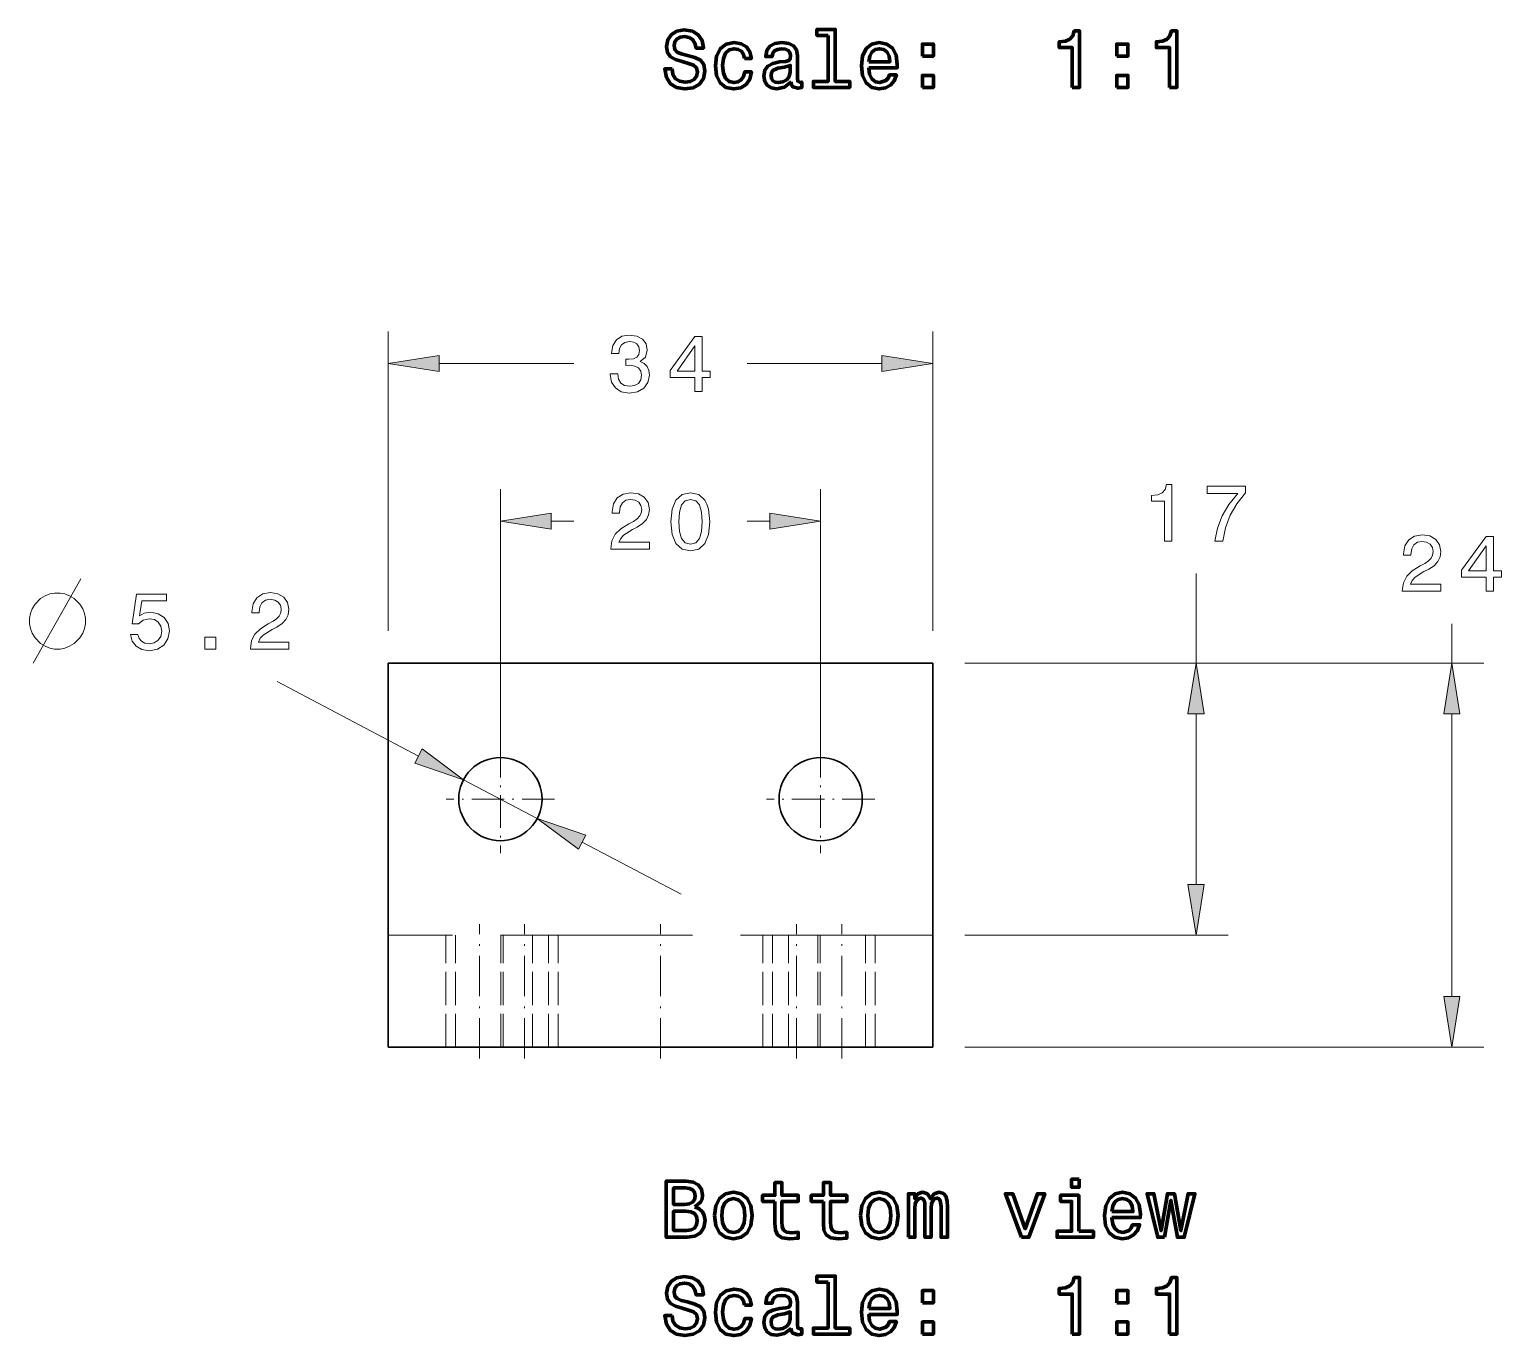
# Model space of a CAD drawing. Extents: x 25 to 272, y 17 to 199.
# Drawn here: x 35.8 to 127.8, y 16.5 to 98.1 of the extents above; entities that cross this region are included whole.
import ezdxf

# ---------------------------------------------------------------- set-up
doc = ezdxf.new("R2010")
doc.units = 0
doc.linetypes.add('DASHDOT', pattern=[18.5, 12, -3, 0.5, -3])
doc.linetypes.add('DASHED', pattern=[15, 12, -3])

msp = doc.modelspace()

# ---------------------------------------------------------------- linework, layer by layer
at = {"color": 7, "lineweight": 13, "ltscale": 0.467696}
for p, q in [((58.258575, 60.50597), (58.258575, 79.213806)), ((92.258575, 60.50597), (92.258575, 79.213806))]:
    msp.add_line(p, q, dxfattribs=at)
at = {"color": 7, "lineweight": 13, "ltscale": 0.210174}
for p, q in [((61.433598, 77.213806), (69.840553, 77.213806)), ((80.676598, 77.213806), (89.083549, 77.213806))]:
    msp.add_line(p, q, dxfattribs=at)
at = {"color": 7, "lineweight": 13, "ltscale": 0.433998}
for p, q in [((65.258575, 52.00597), (65.258575, 69.365875)), ((85.258575, 52.00597), (85.258575, 69.365875))]:
    msp.add_line(p, q, dxfattribs=at)
at = {"color": 7, "lineweight": 13, "ltscale": 0.035174}
for p, q in [((68.433601, 67.365875), (69.840553, 67.365875)), ((80.676598, 67.365875), (82.083549, 67.365875))]:
    msp.add_line(p, q, dxfattribs=at)
at = {"color": 7, "lineweight": 13, "ltscale": 0.139556}
msp.add_line((108.699112, 58.50597), (108.699112, 64.088211), dxfattribs=at)
at = {"color": 7, "lineweight": 13, "ltscale": 0.061339}
msp.add_line((124.681396, 58.50597), (124.681396, 60.959518), dxfattribs=at)
at = {"color": 7, "lineweight": 35}
for p, q in [((58.258575, 58.50597), (92.258575, 58.50597)), ((58.258575, 34.50597), (58.258575, 58.50597)), ((92.258575, 34.50597), (92.258575, 58.50597)), ((58.258575, 34.50597), (92.258575, 34.50597))]:
    msp.add_line(p, q, dxfattribs=at)
at = {"color": 7, "lineweight": 13, "ltscale": 0.411013}
for p, q in [((94.258575, 58.50597), (110.699112, 58.50597)), ((94.258575, 41.50597), (110.699112, 41.50597))]:
    msp.add_line(p, q, dxfattribs=at)
at = {"color": 7, "lineweight": 13}
for p, q in [((94.258575, 58.50597), (126.681396, 58.50597)), ((94.258575, 34.50597), (126.681396, 34.50597))]:
    msp.add_line(p, q, dxfattribs=at)
at = {"color": 7, "lineweight": 13, "ltscale": 0.249677}
msp.add_line((51.309761, 57.345867), (60.147911, 52.695213), dxfattribs=at)
at = {"color": 7, "lineweight": 13, "ltscale": 0.266249}
msp.add_line((108.699112, 44.680992), (108.699112, 55.330948), dxfattribs=at)
at = {"color": 7, "lineweight": 13, "ltscale": 0.441249}
msp.add_line((124.681396, 37.680992), (124.681396, 55.330948), dxfattribs=at)
at = {"color": 7, "linetype": 'DASHDOT', "lineweight": 13, "ltscale": 0.169}
for p, q in [((65.258575, 53.385971), (65.258575, 46.625969)), ((85.258575, 53.385971), (85.258575, 46.625969)), ((68.638573, 50.00597), (61.878574, 50.00597)), ((88.638573, 50.00597), (81.878578, 50.00597))]:
    msp.add_line(p, q, dxfattribs=at)
at = {"color": 7, "lineweight": 13, "ltscale": 0.13}
msp.add_line((62.95768, 51.216705), (67.559471, 48.795235), dxfattribs=at)
at = {"color": 7, "lineweight": 13, "ltscale": 0.174624}
msp.add_line((70.36924, 47.316727), (76.550659, 44.064049), dxfattribs=at)
at = {"color": 7, "linetype": 'DASHED', "lineweight": 13}
msp.add_line((92.258575, 41.50597), (58.258575, 41.50597), dxfattribs=at)
at = {"color": 7, "linetype": 'DASHED', "lineweight": 13, "ltscale": 0.175}
for p, q in [((61.844868, 34.50597), (61.844868, 41.50597)), ((61.844868, 34.50597), (61.844868, 41.50597)), ((62.459942, 34.50597), (62.459942, 41.50597)), ((62.459942, 34.50597), (62.459942, 41.50597)), ((65.288368, 34.50597), (65.288368, 41.50597)), ((65.288368, 34.50597), (65.288368, 41.50597)), ((65.429794, 34.50597), (65.429794, 41.50597)), ((65.429794, 34.50597), (65.429794, 41.50597)), ((67.258575, 34.50597), (67.258575, 41.50597)), ((68.258217, 34.50597), (68.258217, 41.50597)), ((68.258217, 34.50597), (68.258217, 41.50597)), ((68.873291, 34.50597), (68.873291, 41.50597)), ((68.873291, 34.50597), (68.873291, 41.50597)), ((81.64386, 34.50597), (81.64386, 41.50597)), ((81.64386, 34.50597), (81.64386, 41.50597)), ((82.258934, 34.50597), (82.258934, 41.50597)), ((82.258934, 34.50597), (82.258934, 41.50597)), ((83.258575, 34.50597), (83.258575, 41.50597)), ((85.087357, 34.50597), (85.087357, 41.50597)), ((85.087357, 34.50597), (85.087357, 41.50597)), ((85.228783, 34.50597), (85.228783, 41.50597)), ((85.228783, 34.50597), (85.228783, 41.50597)), ((88.057205, 34.50597), (88.057205, 41.50597)), ((88.057205, 34.50597), (88.057205, 41.50597)), ((88.672287, 34.50597), (88.672287, 41.50597)), ((88.672287, 34.50597), (88.672287, 41.50597))]:
    msp.add_line(p, q, dxfattribs=at)
at = {"color": 7, "linetype": 'DASHDOT', "lineweight": 13, "ltscale": 0.21}
for p, q in [((63.944866, 33.805969), (63.944866, 42.205971)), ((66.773293, 33.805969), (66.773293, 42.205971)), ((75.258575, 33.805969), (75.258575, 42.205971)), ((83.743858, 33.805969), (83.743858, 42.205971)), ((86.572281, 33.805969), (86.572281, 42.205971))]:
    msp.add_line(p, q, dxfattribs=at)
at = {"color": 7, "lineweight": 100}
for points in [[(75.979759, 95.605446), (75.520821, 95.605446), (75.621689, 95.070862), (75.873848, 94.67749), (76.262177, 94.44046), (76.786674, 94.354729), (77.306129, 94.435417), (77.694458, 94.657318), (77.941574, 95.005302), (78.032349, 95.464233), (77.956703, 95.877777), (77.744888, 96.145073), (77.401947, 96.321587), (76.943016, 96.452705), (76.549644, 96.548531), (76.292435, 96.659477), (76.146187, 96.820862), (76.100792, 97.073029), (76.146187, 97.299973), (76.277306, 97.471443), (76.479034, 97.587433), (76.756416, 97.627777), (77.038834, 97.577347), (77.260735, 97.441177), (77.40699, 97.214233), (77.477592, 96.906601), (77.936531, 96.906601), (77.936531, 96.916687), (77.855835, 97.390747), (77.618805, 97.743774), (77.245605, 97.965675), (76.741287, 98.041321), (76.287392, 97.965675), (75.934364, 97.75386), (75.70742, 97.426048), (75.626732, 97.002419), (75.692291, 96.624176), (75.883934, 96.366974), (76.186531, 96.195503), (76.600075, 96.064377), (77.008575, 95.948387), (77.316216, 95.837433), (77.502815, 95.676048), (77.568375, 95.413803), (77.507858, 95.146515), (77.351517, 94.944786), (77.114487, 94.818703), (76.806847, 94.778358), (76.463905, 94.833832), (76.20166, 94.995216), (76.035233, 95.257462)], [(85.723274, 97.698387), (85.723274, 94.823746), (84.810448, 94.823746), (84.810448, 94.450546), (87.07486, 94.450546), (87.07486, 94.823746), (86.167076, 94.823746), (86.167076, 98.071587), (85.027306, 98.071587), (85.027306, 97.698387)], [(100.973991, 94.450546), (101.43293, 94.450546), (101.43293, 97.975761), (101.089989, 97.975761), (100.999207, 97.668129), (100.817657, 97.461349), (100.540276, 97.340317), (100.15699, 97.299973), (100.15699, 96.941902), (100.973991, 96.941902)], [(107.046036, 94.450546), (107.504974, 94.450546), (107.504974, 97.975761), (107.162033, 97.975761), (107.071259, 97.668129), (106.889694, 97.461349), (106.61232, 97.340317), (106.229034, 97.299973), (106.229034, 96.941902), (107.046036, 96.941902)], [(80.493446, 96.261063), (80.932205, 96.261063), (80.841431, 96.66452), (80.624573, 96.982246), (80.286674, 97.178932), (79.847916, 97.254578), (79.363762, 97.153717), (78.995605, 96.871292), (78.763618, 96.412361), (78.68293, 95.797089), (78.758575, 95.186859), (78.985519, 94.732964), (79.34359, 94.450546), (79.832787, 94.354729), (80.266502, 94.430374), (80.604401, 94.642189), (80.836388, 94.975044), (80.937248, 95.418846), (80.513618, 95.418846), (80.437973, 95.136429), (80.296761, 94.924606), (80.095032, 94.793488), (79.847916, 94.753143), (79.540276, 94.818703), (79.318375, 95.020432), (79.182205, 95.348244), (79.136818, 95.812218), (79.182205, 96.266106), (79.323418, 96.593918), (79.550362, 96.795647), (79.847916, 96.866249), (80.110161, 96.820862), (80.306847, 96.704872), (80.437973, 96.513229)], [(83.413475, 94.803574), (83.413475, 94.788445), (83.43869, 94.616974), (83.514343, 94.495934), (83.832062, 94.400116), (84.079178, 94.44046), (84.079178, 94.783401), (83.973274, 94.768272), (83.832062, 94.833832), (83.806847, 95.035561), (83.806847, 96.437576), (83.74633, 96.795647), (83.569817, 97.047806), (83.262177, 97.199104), (82.828461, 97.254578), (82.404831, 97.194061), (82.092148, 97.022591), (81.895462, 96.755302), (81.829903, 96.402275), (81.829903, 96.372017), (82.228317, 96.372017), (82.263618, 96.583832), (82.374573, 96.73513), (82.556129, 96.825905), (82.813332, 96.861206), (83.060448, 96.835991), (83.236961, 96.760345), (83.342873, 96.629219), (83.378174, 96.447662), (83.358002, 96.235847), (83.277306, 96.129944), (83.075577, 96.079506), (82.697334, 96.039162), (82.263618, 95.948387), (81.955978, 95.787003), (81.774429, 95.534843), (81.718948, 95.161644), (81.769379, 94.828789), (81.92572, 94.581673), (82.177887, 94.425331), (82.525864, 94.369858), (82.994888, 94.475761)], [(88.26506, 95.676048), (90.040276, 95.676048), (90.045319, 95.88282), (89.96463, 96.462791), (89.742722, 96.896515), (89.389702, 97.15876), (88.920677, 97.254578), (88.461746, 97.153717), (88.108719, 96.871292), (87.881775, 96.412361), (87.801086, 95.807175), (87.876732, 95.186859), (88.103676, 94.732964), (88.45166, 94.450546), (88.905548, 94.354729), (89.29892, 94.420288), (89.621689, 94.591759), (89.858719, 94.86409), (89.994888, 95.227203), (89.556129, 95.227203), (89.465347, 95.025475), (89.334221, 94.874176), (88.961029, 94.753143), (88.673561, 94.808617), (88.456703, 94.98513), (88.315491, 95.272591), (88.26506, 95.660919)], [(88.26506, 96.049248), (88.320534, 96.397232), (88.456703, 96.654434), (88.663475, 96.810776), (88.935806, 96.866249), (89.203102, 96.810776), (89.409874, 96.654434), (89.53595, 96.397232), (89.581345, 96.049248)], [(91.608719, 96.407318), (92.304688, 96.407318), (92.304688, 97.15876), (91.608719, 97.15876)], [(103.752808, 96.407318), (104.448776, 96.407318), (104.448776, 97.15876), (103.752808, 97.15876)], [(83.363045, 95.398674), (83.302521, 95.136429), (83.141144, 94.934692), (82.899063, 94.803574), (82.601517, 94.758186), (82.409874, 94.783401), (82.273705, 94.86409), (82.187973, 95.005302), (82.16275, 95.201988), (82.18293, 95.378502), (82.263618, 95.504578), (82.586388, 95.64579), (82.994888, 95.706306), (83.363045, 95.827347)], [(91.608719, 94.450546), (92.304688, 94.450546), (92.304688, 95.201988), (91.608719, 95.201988)], [(103.752808, 94.450546), (104.448776, 94.450546), (104.448776, 95.201988), (103.752808, 95.201988)], [(77.40699, 24.540552), (77.760017, 24.833059), (77.850792, 25.029745), (77.881058, 25.27182), (77.815491, 25.650063), (77.618805, 25.922396), (77.301086, 26.088823), (76.857277, 26.149342), (75.611603, 26.149342), (75.611603, 22.649342), (76.927887, 22.649342), (77.396904, 22.719946), (77.744888, 22.92672), (77.961746, 23.254528), (78.037392, 23.698334), (77.992004, 23.995884), (77.870964, 24.243002), (77.674278, 24.424557)], [(82.399788, 24.888535), (82.399788, 23.531906), (82.430046, 23.093145), (82.571259, 22.790552), (82.853676, 22.614038), (83.332779, 22.55352), (83.857277, 22.578737), (83.857277, 22.962021), (83.473991, 22.931763), (83.126007, 22.972109), (82.939407, 23.098188), (82.858719, 23.310005), (82.84359, 23.607555), (82.84359, 24.888535), (83.857277, 24.888535), (83.857277, 25.266777), (82.84359, 25.266777), (82.84359, 26.058563), (82.399788, 26.058563), (82.399788, 25.266777), (81.633217, 25.266777), (81.633217, 24.888535)], [(85.435806, 24.888535), (85.435806, 23.531906), (85.466064, 23.093145), (85.607277, 22.790552), (85.889702, 22.614038), (86.368805, 22.55352), (86.893303, 22.578737), (86.893303, 22.962021), (86.510017, 22.931763), (86.162033, 22.972109), (85.975433, 23.098188), (85.894745, 23.310005), (85.879616, 23.607555), (85.879616, 24.888535), (86.893303, 24.888535), (86.893303, 25.266777), (85.879616, 25.266777), (85.879616, 26.058563), (85.435806, 26.058563), (85.435806, 25.266777), (84.669235, 25.266777), (84.669235, 24.888535)], [(101.392578, 26.270378), (100.923561, 26.270378), (100.923561, 25.766056), (101.392578, 25.766056)], [(76.761459, 24.696892), (76.075577, 24.696892), (76.075577, 25.730753), (76.801804, 25.730753), (77.074135, 25.700495), (77.265778, 25.609716), (77.381775, 25.453377), (77.422119, 25.221388), (77.376732, 24.989399), (77.255692, 24.828016), (77.04892, 24.727152)], [(78.637535, 24.000927), (78.718231, 23.385653), (78.950218, 22.931763), (79.318375, 22.649342), (79.812607, 22.55352), (80.301804, 22.649342), (80.66996, 22.92672), (80.901947, 23.38061), (80.987686, 24.000927), (80.901947, 24.616199), (80.66996, 25.075134), (80.301804, 25.352512), (79.812607, 25.453377), (79.318375, 25.352512), (78.950218, 25.070091), (78.718231, 24.616199)], [(79.091431, 24.00597), (79.136818, 24.45986), (79.27803, 24.78767), (79.504974, 24.989399), (79.812607, 25.060005), (80.115204, 24.989399), (80.342148, 24.792713), (80.48336, 24.45986), (80.533791, 24.00597), (80.48336, 23.547035), (80.342148, 23.214184), (80.115204, 23.012453), (79.812607, 22.946892), (79.504974, 23.012453), (79.27803, 23.214184), (79.136818, 23.547035)], [(87.745605, 24.000927), (87.826302, 23.385653), (88.058289, 22.931763), (88.426445, 22.649342), (88.920677, 22.55352), (89.409874, 22.649342), (89.77803, 22.92672), (90.010017, 23.38061), (90.095749, 24.000927), (90.010017, 24.616199), (89.77803, 25.075134), (89.409874, 25.352512), (88.920677, 25.453377), (88.426445, 25.352512), (88.058289, 25.070091), (87.826302, 24.616199)], [(88.199501, 24.00597), (88.244888, 24.45986), (88.386093, 24.78767), (88.613045, 24.989399), (88.920677, 25.060005), (89.223274, 24.989399), (89.450218, 24.792713), (89.591431, 24.45986), (89.641861, 24.00597), (89.591431, 23.547035), (89.450218, 23.214184), (89.223274, 23.012453), (88.920677, 22.946892), (88.613045, 23.012453), (88.386093, 23.214184), (88.244888, 23.547035)], [(90.736244, 22.649342), (91.144745, 22.649342), (91.144745, 24.45986), (91.16996, 24.732195), (91.245605, 24.928881), (91.361603, 25.044874), (91.512901, 25.090263), (91.633934, 25.049917), (91.71463, 24.949053), (91.754974, 24.777584), (91.770103, 24.550638), (91.770103, 22.649342), (92.153389, 22.649342), (92.153389, 24.45986), (92.178604, 24.727152), (92.254257, 24.923838), (92.37529, 25.044874), (92.526588, 25.090263), (92.647629, 25.049917), (92.728317, 24.949053), (92.778748, 24.550638), (92.778748, 22.649342), (93.187248, 22.649342), (93.187248, 24.520378), (93.162033, 24.908707), (93.081345, 25.206259), (92.91996, 25.387814), (92.657715, 25.453377), (92.350075, 25.352512), (92.113045, 25.060005), (91.926445, 25.347469), (91.613762, 25.453377), (91.326302, 25.352512), (91.129616, 25.070091), (91.129616, 25.357555), (90.736244, 25.357555)], [(97.796761, 22.649342), (98.265778, 22.649342), (99.254257, 25.357555), (98.795319, 25.357555), (98.033791, 23.173838), (97.257133, 25.357555), (96.793159, 25.357555)], [(101.377457, 23.022541), (101.377457, 25.266777), (100.237686, 25.266777), (100.237686, 24.888535), (100.933647, 24.888535), (100.933647, 23.022541), (100.025864, 23.022541), (100.025864, 22.649342), (102.295319, 22.649342), (102.295319, 23.022541)], [(103.445175, 23.874846), (105.22039, 23.874846), (105.225433, 24.081617), (105.144745, 24.661589), (104.922836, 25.095306), (104.569817, 25.357555), (104.100792, 25.453377), (103.641861, 25.352512), (103.288834, 25.070091), (103.06189, 24.611156), (102.981201, 24.00597), (103.056847, 23.385653), (103.283791, 22.931763), (103.631775, 22.649342), (104.085663, 22.55352), (104.479034, 22.619081), (104.801804, 22.790552), (105.038834, 23.062887), (105.175003, 23.425999), (104.736237, 23.425999), (104.645462, 23.22427), (104.514343, 23.072973), (104.141144, 22.951935), (103.853676, 23.00741), (103.636818, 23.183924), (103.495605, 23.471388), (103.445175, 23.859716)], [(103.445175, 24.248045), (103.500648, 24.596027), (103.636818, 24.853231), (103.84359, 25.009571), (104.115921, 25.065048), (104.383217, 25.009571), (104.589989, 24.853231), (104.716064, 24.596027), (104.761459, 24.248045)], [(106.73336, 22.649342), (107.136818, 24.949053), (107.540276, 22.649342), (107.963905, 22.649342), (108.629608, 25.357555), (108.200943, 25.357555), (107.75209, 23.057842), (107.353676, 25.357555), (106.914917, 25.357555), (106.516495, 23.057842), (106.06765, 25.357555), (105.64402, 25.357555), (106.309723, 22.649342)], [(76.872406, 23.06793), (76.075577, 23.06793), (76.075577, 24.27326), (76.827019, 24.27326), (77.144745, 24.237959), (77.371689, 24.13205), (77.507858, 23.950495), (77.553246, 23.688246), (77.507858, 23.41087), (77.381775, 23.219227), (77.16996, 23.103231)], [(75.979759, 17.757412), (75.520821, 17.757412), (75.621689, 17.22283), (75.873848, 16.829458), (76.262177, 16.592426), (76.786674, 16.506691), (77.306129, 16.587383), (77.694458, 16.809284), (77.941574, 17.157267), (78.032349, 17.616201), (77.956703, 18.029745), (77.744888, 18.297037), (77.401947, 18.473549), (76.943016, 18.604673), (76.549644, 18.700495), (76.292435, 18.811447), (76.146187, 18.97283), (76.100792, 19.224991), (76.146187, 19.451937), (76.277306, 19.623405), (76.479034, 19.739399), (76.756416, 19.779745), (77.038834, 19.729313), (77.260735, 19.593147), (77.40699, 19.366201), (77.477592, 19.058563), (77.936531, 19.058563), (77.936531, 19.068651), (77.855835, 19.542713), (77.618805, 19.895741), (77.245605, 20.117641), (76.741287, 20.193291), (76.287392, 20.117641), (75.934364, 19.905827), (75.70742, 19.578016), (75.626732, 19.154385), (75.692291, 18.776144), (75.883934, 18.518938), (76.186531, 18.347469), (76.600075, 18.216345), (77.008575, 18.100351), (77.316216, 17.989401), (77.502815, 17.828016), (77.568375, 17.565769), (77.507858, 17.298477), (77.351517, 17.096748), (77.114487, 16.970669), (76.806847, 16.930323), (76.463905, 16.985798), (76.20166, 17.147181), (76.035233, 17.40943)], [(80.493446, 18.413031), (80.932205, 18.413031), (80.841431, 18.81649), (80.624573, 19.134212), (80.286674, 19.330898), (79.847916, 19.406548), (79.363762, 19.305683), (78.995605, 19.023262), (78.763618, 18.564327), (78.68293, 17.949055), (78.758575, 17.338823), (78.985519, 16.884933), (79.34359, 16.602512), (79.832787, 16.506691), (80.266502, 16.58234), (80.604401, 16.794155), (80.836388, 17.127008), (80.937248, 17.570812), (80.513618, 17.570812), (80.437973, 17.288391), (80.296761, 17.076576), (80.095032, 16.945452), (79.847916, 16.905106), (79.540276, 16.970669), (79.318375, 17.172398), (79.182205, 17.500206), (79.136818, 17.964184), (79.182205, 18.418074), (79.323418, 18.745884), (79.550362, 18.947613), (79.847916, 19.018219), (80.110161, 18.97283), (80.306847, 18.856834), (80.437973, 18.665192)], [(83.413475, 16.955538), (83.413475, 16.940409), (83.43869, 16.768938), (83.514343, 16.647902), (83.832062, 16.55208), (84.079178, 16.592426), (84.079178, 16.935366), (83.973274, 16.920237), (83.832062, 16.985798), (83.806847, 17.187527), (83.806847, 18.589544), (83.74633, 18.947613), (83.569817, 19.199774), (83.262177, 19.35107), (82.828461, 19.406548), (82.404831, 19.346027), (82.092148, 19.174559), (81.895462, 18.907267), (81.829903, 18.554241), (81.829903, 18.523983), (82.228317, 18.523983), (82.263618, 18.735798), (82.374573, 18.887094), (82.556129, 18.977873), (82.813332, 19.013176), (83.060448, 18.987959), (83.236961, 18.912312), (83.342873, 18.781187), (83.378174, 18.59963), (83.358002, 18.387815), (83.277306, 18.281908), (83.075577, 18.231476), (82.697334, 18.19113), (82.263618, 18.100351), (81.955978, 17.938969), (81.774429, 17.686806), (81.718948, 17.313608), (81.769379, 16.980755), (81.92572, 16.733637), (82.177887, 16.577295), (82.525864, 16.52182), (82.994888, 16.627729)], [(85.723274, 19.850351), (85.723274, 16.975712), (84.810448, 16.975712), (84.810448, 16.602512), (87.07486, 16.602512), (87.07486, 16.975712), (86.167076, 16.975712), (86.167076, 20.223549), (85.027306, 20.223549), (85.027306, 19.850351)], [(88.26506, 17.828016), (90.040276, 17.828016), (90.045319, 18.034788), (89.96463, 18.614759), (89.742722, 19.048477), (89.389702, 19.310726), (88.920677, 19.406548), (88.461746, 19.305683), (88.108719, 19.023262), (87.881775, 18.564327), (87.801086, 17.959141), (87.876732, 17.338823), (88.103676, 16.884933), (88.45166, 16.602512), (88.905548, 16.506691), (89.29892, 16.572252), (89.621689, 16.743723), (89.858719, 17.016058), (89.994888, 17.379169), (89.556129, 17.379169), (89.465347, 17.177441), (89.334221, 17.026144), (88.961029, 16.905106), (88.673561, 16.960581), (88.456703, 17.137094), (88.315491, 17.424559), (88.26506, 17.812887)], [(91.608719, 18.559284), (92.304688, 18.559284), (92.304688, 19.310726), (91.608719, 19.310726)], [(100.973991, 16.602512), (101.43293, 16.602512), (101.43293, 20.127728), (101.089989, 20.127728), (100.999207, 19.820091), (100.817657, 19.613319), (100.540276, 19.492283), (100.15699, 19.451937), (100.15699, 19.093866), (100.973991, 19.093866)], [(103.752808, 18.559284), (104.448776, 18.559284), (104.448776, 19.310726), (103.752808, 19.310726)], [(107.046036, 16.602512), (107.504974, 16.602512), (107.504974, 20.127728), (107.162033, 20.127728), (107.071259, 19.820091), (106.889694, 19.613319), (106.61232, 19.492283), (106.229034, 19.451937), (106.229034, 19.093866), (107.046036, 19.093866)], [(88.26506, 18.201216), (88.320534, 18.549198), (88.456703, 18.806402), (88.663475, 18.962742), (88.935806, 19.018219), (89.203102, 18.962742), (89.409874, 18.806402), (89.53595, 18.549198), (89.581345, 18.201216)], [(83.363045, 17.55064), (83.302521, 17.288391), (83.141144, 17.086662), (82.899063, 16.955538), (82.601517, 16.910149), (82.409874, 16.935366), (82.273705, 17.016058), (82.187973, 17.157267), (82.16275, 17.353952), (82.18293, 17.530466), (82.263618, 17.656548), (82.586388, 17.797758), (82.994888, 17.858276), (83.363045, 17.979313)], [(91.608719, 16.602512), (92.304688, 16.602512), (92.304688, 17.353952), (91.608719, 17.353952)], [(103.752808, 16.602512), (104.448776, 16.602512), (104.448776, 17.353952), (103.752808, 17.353952)]]:
    msp.add_lwpolyline(points, close=True, dxfattribs=at)
at = {"color": 7, "lineweight": 13}
for points in [[(72.119667, 76.563232), (72.119667, 76.527931), (72.200363, 76.043777), (72.437393, 75.680664), (72.810593, 75.448685), (73.304832, 75.362946), (73.829323, 75.448685), (74.222694, 75.670578), (74.474861, 76.023605), (74.565636, 76.477493), (74.525291, 76.775047), (74.414337, 77.01712), (74.23278, 77.20372), (73.990707, 77.33989), (74.31852, 77.612228), (74.434509, 78.045944), (74.358864, 78.439316), (74.142006, 78.736862), (73.788979, 78.923462), (73.304832, 78.989029), (72.850937, 78.908333), (72.502953, 78.686432), (72.276009, 78.333405), (72.200363, 77.864388), (72.200363, 77.829086), (72.649208, 77.829086), (72.689552, 78.151855), (72.820679, 78.383835), (73.032494, 78.525047), (73.330048, 78.575485), (73.592293, 78.535141), (73.783936, 78.42923), (73.899933, 78.257759), (73.94532, 78.025772), (73.899933, 77.778656), (73.778893, 77.612228), (73.567078, 77.51136), (73.27961, 77.481102), (73.082924, 77.486145), (73.082924, 77.08773), (73.330048, 77.097816), (73.647766, 77.052429), (73.884804, 76.931389), (74.026009, 76.734703), (74.076447, 76.477493), (74.020966, 76.18499), (73.87471, 75.968132), (73.642723, 75.83197), (73.335091, 75.786575), (73.017365, 75.837006), (72.785378, 75.988304), (72.639122, 76.230377), (72.583649, 76.563232)], [(77.403961, 75.463806), (77.857857, 75.463806), (77.857857, 76.331245), (78.357132, 76.331245), (78.357132, 76.734703), (77.857857, 76.734703), (77.857857, 78.888161), (77.398918, 78.888161), (75.865784, 76.775047), (75.865784, 76.331245), (77.403961, 76.331245)], [(76.289413, 76.734703), (77.403961, 78.303146), (77.403961, 76.734703)], [(61.433598, 77.716682), (58.258575, 77.213806), (61.433598, 76.710938)], [(89.083549, 76.710938), (92.258575, 77.213806), (89.083549, 77.716682)], [(72.160019, 65.615875), (74.565636, 65.615875), (74.565636, 66.049591), (72.664337, 66.049591), (72.770248, 66.286621), (72.951805, 66.483307), (73.511604, 66.841377), (73.809151, 66.992676), (74.142006, 67.209534), (74.379036, 67.461693), (74.515205, 67.759247), (74.565636, 68.097137), (74.479904, 68.520767), (74.242867, 68.853622), (73.879761, 69.065437), (73.410736, 69.141083), (72.92659, 69.055351), (72.558434, 68.818321), (72.321396, 68.440079), (72.240707, 67.940796), (72.240707, 67.870193), (72.699638, 67.870193), (72.699638, 67.910538), (72.745033, 68.253479), (72.881195, 68.505646), (73.098053, 68.667023), (73.385521, 68.722504), (73.678024, 68.672066), (73.89489, 68.54599), (74.036095, 68.349304), (74.086533, 68.102188), (74.051224, 67.870193), (73.955406, 67.673508), (73.794022, 67.502037), (73.572121, 67.350739), (73.274567, 67.189362), (72.780334, 66.876678), (72.43235, 66.543823), (72.225578, 66.140366), (72.160019, 65.630997)], [(75.911171, 67.325531), (75.986816, 66.533737), (76.223846, 65.968895), (76.602089, 65.625961), (77.126587, 65.515007), (77.646042, 65.625961), (78.024284, 65.968895), (78.256271, 66.533737), (78.33696, 67.325531), (78.256271, 68.112274), (78.160446, 68.42495), (78.024284, 68.682159), (77.646042, 69.025093), (77.126587, 69.141083), (76.602089, 69.025093), (76.223846, 68.677109), (75.986816, 68.112274)], [(106.740326, 66.120209), (107.199265, 66.120209), (107.199265, 69.645432), (106.856323, 69.645432), (106.765541, 69.337791), (106.583984, 69.13102), (106.30661, 69.009979), (105.923325, 68.969635), (105.923325, 68.611572), (106.740326, 68.611572)], [(109.866119, 66.120209), (110.375488, 66.120209), (110.541916, 66.952347), (110.834419, 67.729004), (111.247971, 68.45018), (111.78759, 69.125977), (111.78759, 69.544563), (109.387009, 69.544563), (109.387009, 69.085632), (111.303436, 69.085632), (110.748688, 68.4048), (110.330093, 67.693695), (110.03759, 66.93721)], [(76.395317, 67.325531), (76.435661, 67.93576), (76.561745, 68.374512), (76.788689, 68.631721), (77.126587, 68.722504), (77.459442, 68.631721), (77.686386, 68.374512), (77.812469, 67.93576), (77.852814, 67.325531), (77.812469, 66.710251), (77.686386, 66.271492), (77.459442, 66.014282), (77.126587, 65.928551), (76.788689, 66.014282), (76.561745, 66.271492), (76.435661, 66.710251)], [(68.433601, 67.868744), (65.258575, 67.365875), (68.433601, 66.862991)], [(82.083549, 66.862991), (85.258575, 67.365875), (82.083549, 67.868744)], [(121.58284, 62.99152), (123.988464, 62.99152), (123.988464, 63.42524), (122.087158, 63.42524), (122.193069, 63.66227), (122.374626, 63.858955), (122.934425, 64.217026), (123.231979, 64.368317), (123.564827, 64.585182), (123.801865, 64.837341), (123.938026, 65.134888), (123.988464, 65.472786), (123.902725, 65.896423), (123.665695, 66.229271), (123.302582, 66.441086), (122.833557, 66.516739), (122.349411, 66.431), (121.981255, 66.19397), (121.744225, 65.815727), (121.663528, 65.316452), (121.663528, 65.245842), (122.122467, 65.245842), (122.122467, 65.286186), (122.167854, 65.629128), (122.304016, 65.881287), (122.520882, 66.042671), (122.80835, 66.098145), (123.100853, 66.047714), (123.317711, 65.921631), (123.458923, 65.724945), (123.509354, 65.477829), (123.474045, 65.245842), (123.378227, 65.049156), (123.216843, 64.877686), (122.994942, 64.726395), (122.697388, 64.565002), (122.203156, 64.252327), (121.855179, 63.919472), (121.648407, 63.516014), (121.58284, 63.006649)], [(126.826782, 62.99152), (127.280678, 62.99152), (127.280678, 63.858955), (127.779953, 63.858955), (127.779953, 64.262413), (127.280678, 64.262413), (127.280678, 66.415871), (126.821747, 66.415871), (125.288605, 64.302757), (125.288605, 63.858955), (126.826782, 63.858955)], [(125.712234, 64.262413), (126.826782, 65.830856), (126.826782, 64.262413)], [(37.77338, 62.877869), (37.423382, 62.877869), (37.131714, 62.819534), (36.840046, 62.702866), (36.548382, 62.527866), (36.19838, 62.177864), (36.02338, 61.8862), (35.906715, 61.594536), (35.848381, 61.302864), (35.848381, 60.952866), (35.906715, 60.661201), (36.02338, 60.369534), (36.19838, 60.077866), (36.548382, 59.727867), (36.840046, 59.552864), (37.131714, 59.436199), (37.423382, 59.377869), (37.77338, 59.377869), (38.065048, 59.436199), (38.356712, 59.552864), (38.64838, 59.727867), (38.998379, 60.077866), (39.173382, 60.369534), (39.290047, 60.661201), (39.348381, 60.952866), (39.348381, 61.302864), (39.290047, 61.594536), (39.173382, 61.8862), (38.998383, 62.177864), (38.64838, 62.527866), (38.356712, 62.702866), (38.065048, 62.819534)], [(42.15567, 60.290691), (42.266621, 59.877144), (42.513737, 59.554382), (42.87685, 59.35265), (43.340828, 59.277), (43.850193, 59.367783), (44.248611, 59.614899), (44.500771, 60.00827), (44.596592, 60.512592), (44.510857, 60.981613), (44.268784, 61.34977), (43.890541, 61.5868), (43.401344, 61.672535), (43.023106, 61.612015), (42.730598, 61.445591), (42.871807, 62.388672), (44.404949, 62.388672), (44.404949, 62.802216), (42.533913, 62.802216), (42.256535, 60.946312), (42.659992, 60.946312), (42.952499, 61.183342), (43.325699, 61.269077), (43.648464, 61.2136), (43.895584, 61.052216), (44.051926, 60.805099), (44.107399, 60.487377), (44.051926, 60.169655), (43.890541, 59.922535), (43.643421, 59.766197), (43.325699, 59.71072), (43.058407, 59.746025), (42.851635, 59.862015), (42.700336, 60.043571), (42.624691, 60.290691)], [(49.647888, 59.377869), (52.053505, 59.377869), (52.053505, 59.811584), (50.15221, 59.811584), (50.258118, 60.048615), (50.439674, 60.2453), (50.999474, 60.603371), (51.297024, 60.754669), (51.629875, 60.971527), (51.866909, 61.223686), (52.003075, 61.52124), (52.053505, 61.859135), (51.967773, 62.282768), (51.730743, 62.61562), (51.36763, 62.827435), (50.898609, 62.903084), (50.414459, 62.817348), (50.046303, 62.580315), (49.809273, 62.202072), (49.72858, 61.702797), (49.72858, 61.632187), (50.187515, 61.632187), (50.187515, 61.672535), (50.232903, 62.015472), (50.369072, 62.267635), (50.58593, 62.42902), (50.87339, 62.484497), (51.165901, 62.434063), (51.382759, 62.307983), (51.523972, 62.111298), (51.574402, 61.864178), (51.539101, 61.632187), (51.443275, 61.435501), (51.281895, 61.264034), (51.05999, 61.11274), (50.762444, 60.951355), (50.268204, 60.638672), (49.920223, 60.30582), (49.713448, 59.902363), (49.647888, 59.392998)], [(46.79443, 59.377869), (47.490395, 59.377869), (47.490395, 60.129307), (46.79443, 60.129307)], [(109.201988, 55.330948), (108.699112, 58.50597), (108.196243, 55.330948)], [(125.184273, 55.330948), (124.681396, 58.50597), (124.178528, 55.330948)], [(59.913742, 52.250191), (62.95768, 51.216705), (60.382088, 53.140236)], [(70.603409, 47.761749), (67.559471, 48.795235), (70.135063, 46.871704)], [(108.196243, 44.680992), (108.699112, 41.50597), (109.201988, 44.680992)], [(124.178528, 37.680992), (124.681396, 34.50597), (125.184273, 37.680992)]]:
    msp.add_lwpolyline(points, close=True, dxfattribs=at)
msp.add_lwpolyline([(36.081715, 58.502869), (38.065048, 62.002869), (39.056713, 63.752869)], dxfattribs=at)
at = {"color": 7, "lineweight": 35}
for centre in [(65.258575, 50.00597), (85.258575, 50.00597)]:
    msp.add_circle(centre, 2.6, dxfattribs=at)
at = {"color": 7, "lineweight": 13}
for points in [[(61.433598, 77.716682), (58.258575, 77.213806), (61.433598, 77.716682), (61.433598, 76.710938)], [(89.083549, 76.710938), (92.258575, 77.213806), (89.083549, 76.710938), (89.083549, 77.716682)], [(68.433601, 67.868744), (65.258575, 67.365875), (68.433601, 67.868744), (68.433601, 66.862991)], [(82.083549, 66.862991), (85.258575, 67.365875), (82.083549, 66.862991), (82.083549, 67.868744)], [(109.201988, 55.330948), (108.699112, 58.50597), (109.201988, 55.330948), (108.196243, 55.330948)], [(125.184273, 55.330948), (124.681396, 58.50597), (125.184273, 55.330948), (124.178528, 55.330948)], [(59.913742, 52.250191), (62.95768, 51.216705), (59.913742, 52.250191), (60.382088, 53.140236)], [(70.603409, 47.761749), (67.559471, 48.795235), (70.603409, 47.761749), (70.135063, 46.871704)], [(108.196243, 44.680992), (108.699112, 41.50597), (108.196243, 44.680992), (109.201988, 44.680992)], [(124.178528, 37.680992), (124.681396, 34.50597), (124.178528, 37.680992), (125.184273, 37.680992)]]:
    msp.add_solid(points, dxfattribs=at)

doc.saveas('drawing.dxf')
